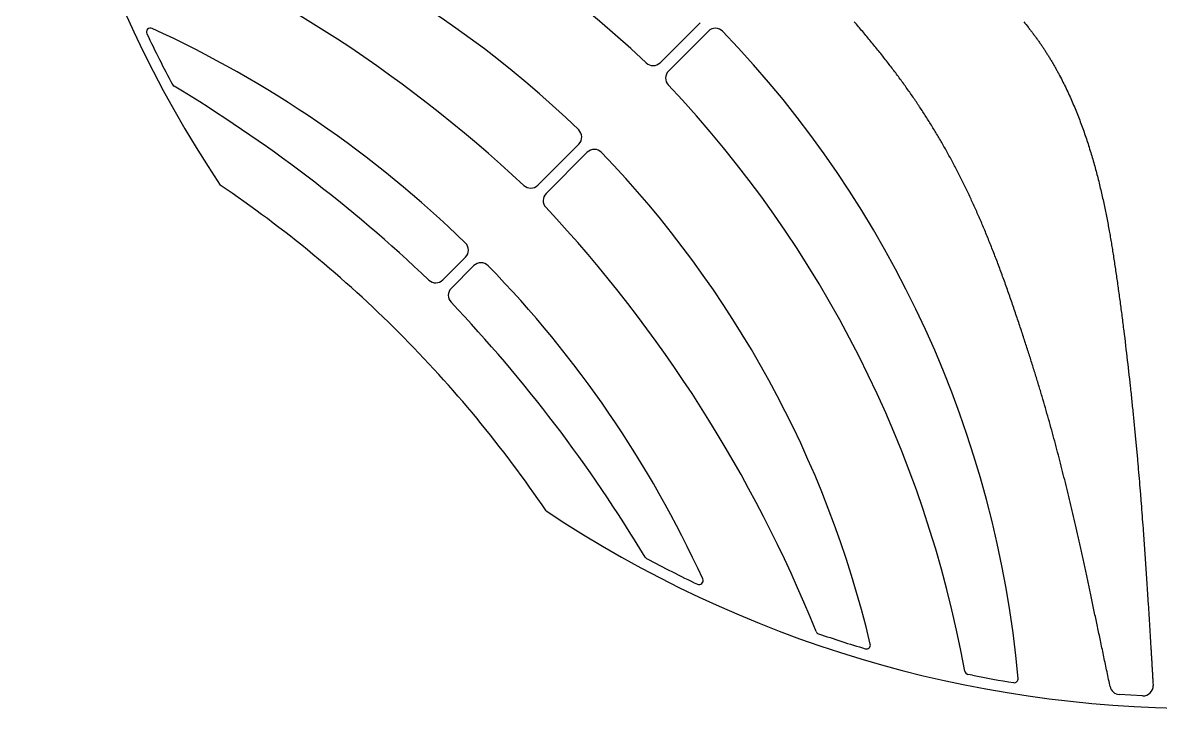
# Model space of a CAD drawing. Header units: millimetres. Extents: x 4391 to 4509, y -27 to 92.
# Drawn here: x 4390.6 to 4447.9, y -26.8 to 7.8 of the extents above; entities that cross this region are included whole.
import ezdxf

# ---------------------------------------------------------------- set-up
doc = ezdxf.new("R2010")
doc.units = ezdxf.units.MM

msp = doc.modelspace()

# ---------------------------------------------------------------- linework, layer by layer
at = {"color": 52, "linetype": 'Continuous', "lineweight": 25}
for p, q in [((4424.671, 7.783), (4422.659, 5.77)), ((4432.49, 7.77), (4432.436, 7.832)), ((4432.544, 7.707), (4432.49, 7.77)), ((4432.598, 7.645), (4432.544, 7.707)), ((4432.652, 7.582), (4432.598, 7.645)), ((4432.705, 7.52), (4432.652, 7.582)), ((4432.758, 7.458), (4432.705, 7.52)), ((4432.811, 7.395), (4432.758, 7.458)), ((4440.981, 7.831), (4441.036, 7.762)), ((4441.036, 7.762), (4441.091, 7.694)), ((4441.091, 7.694), (4441.145, 7.624)), ((4441.145, 7.624), (4441.2, 7.554)), ((4441.2, 7.554), (4441.227, 7.519)), ((4441.227, 7.519), (4441.254, 7.484)), ((4441.254, 7.484), (4441.282, 7.449)), ((4441.282, 7.449), (4441.309, 7.413)), ((4423.083, 5.346), (4425.095, 7.358)), ((4432.863, 7.333), (4432.811, 7.395)), ((4432.916, 7.271), (4432.863, 7.333)), ((4432.968, 7.209), (4432.916, 7.271)), ((4433.02, 7.147), (4432.968, 7.209)), ((4433.072, 7.085), (4433.02, 7.147)), ((4433.123, 7.024), (4433.072, 7.085)), ((4433.174, 6.962), (4433.123, 7.024)), ((4433.225, 6.9), (4433.174, 6.962)), ((4433.276, 6.839), (4433.225, 6.9)), ((4441.309, 7.413), (4441.336, 7.378)), ((4441.336, 7.378), (4441.363, 7.342)), ((4441.363, 7.342), (4441.391, 7.306)), ((4441.391, 7.306), (4441.418, 7.27)), ((4441.418, 7.27), (4441.445, 7.234)), ((4441.445, 7.234), (4441.472, 7.198)), ((4441.472, 7.198), (4441.499, 7.162)), ((4441.499, 7.162), (4441.526, 7.125)), ((4441.526, 7.125), (4441.554, 7.089)), ((4441.554, 7.089), (4441.581, 7.052)), ((4441.581, 7.052), (4441.607, 7.015)), ((4441.607, 7.015), (4441.634, 6.979)), ((4441.634, 6.979), (4441.661, 6.942)), ((4441.661, 6.942), (4441.687, 6.905)), ((4441.687, 6.905), (4441.714, 6.867)), ((4433.327, 6.777), (4433.276, 6.839)), ((4433.377, 6.716), (4433.327, 6.777)), ((4433.428, 6.654), (4433.377, 6.716)), ((4433.478, 6.593), (4433.428, 6.654)), ((4433.527, 6.531), (4433.478, 6.593)), ((4433.577, 6.47), (4433.527, 6.531)), ((4433.626, 6.409), (4433.577, 6.47)), ((4433.675, 6.348), (4433.626, 6.409)), ((4433.724, 6.286), (4433.675, 6.348)), ((4441.714, 6.867), (4441.74, 6.83)), ((4441.74, 6.83), (4441.766, 6.793)), ((4441.766, 6.793), (4441.792, 6.756)), ((4441.792, 6.756), (4441.818, 6.718)), ((4441.818, 6.718), (4441.844, 6.681)), ((4441.844, 6.681), (4441.869, 6.643)), ((4441.869, 6.643), (4441.895, 6.605)), ((4441.895, 6.605), (4441.921, 6.568)), ((4441.921, 6.568), (4441.946, 6.53)), ((4441.946, 6.53), (4441.971, 6.492)), ((4441.971, 6.492), (4441.996, 6.454)), ((4441.996, 6.454), (4442.021, 6.416)), ((4442.021, 6.416), (4442.046, 6.378)), ((4442.046, 6.378), (4442.071, 6.339)), ((4442.071, 6.339), (4442.095, 6.301)), ((4433.773, 6.225), (4433.724, 6.286)), ((4433.822, 6.164), (4433.773, 6.225)), ((4433.87, 6.103), (4433.822, 6.164)), ((4433.918, 6.042), (4433.87, 6.103)), ((4433.966, 5.981), (4433.918, 6.042)), ((4434.014, 5.92), (4433.966, 5.981)), ((4434.061, 5.859), (4434.014, 5.92)), ((4434.109, 5.798), (4434.061, 5.859)), ((4434.156, 5.737), (4434.109, 5.798)), ((4434.203, 5.676), (4434.156, 5.737)), ((4442.095, 6.301), (4442.12, 6.263)), ((4442.12, 6.263), (4442.144, 6.224)), ((4442.144, 6.224), (4442.169, 6.186)), ((4442.169, 6.186), (4442.193, 6.147)), ((4442.193, 6.147), (4442.217, 6.108)), ((4442.217, 6.108), (4442.241, 6.07)), ((4442.241, 6.07), (4442.265, 6.031)), ((4442.265, 6.031), (4442.289, 5.992)), ((4442.289, 5.992), (4442.312, 5.953)), ((4442.312, 5.953), (4442.336, 5.914)), ((4442.336, 5.914), (4442.359, 5.875)), ((4442.359, 5.875), (4442.383, 5.836)), ((4442.383, 5.836), (4442.406, 5.796)), ((4442.406, 5.796), (4442.429, 5.757)), ((4442.429, 5.757), (4442.452, 5.718)), ((4434.249, 5.616), (4434.203, 5.676)), ((4434.296, 5.555), (4434.249, 5.616)), ((4434.342, 5.494), (4434.296, 5.555)), ((4434.388, 5.433), (4434.342, 5.494)), ((4434.434, 5.372), (4434.388, 5.433)), ((4434.48, 5.312), (4434.434, 5.372)), ((4434.526, 5.251), (4434.48, 5.312)), ((4434.571, 5.19), (4434.526, 5.251)), ((4434.616, 5.129), (4434.571, 5.19)), ((4442.452, 5.718), (4442.475, 5.678)), ((4442.475, 5.678), (4442.498, 5.639)), ((4442.498, 5.639), (4442.52, 5.599)), ((4442.52, 5.599), (4442.543, 5.56)), ((4442.543, 5.56), (4442.565, 5.52)), ((4442.565, 5.52), (4442.588, 5.48)), ((4442.588, 5.48), (4442.61, 5.44)), ((4442.61, 5.44), (4442.632, 5.4)), ((4442.632, 5.4), (4442.654, 5.36)), ((4442.654, 5.36), (4442.676, 5.32)), ((4442.676, 5.32), (4442.698, 5.28)), ((4442.698, 5.28), (4442.719, 5.24)), ((4442.719, 5.24), (4442.741, 5.2)), ((4442.741, 5.2), (4442.784, 5.119)), ((4434.661, 5.068), (4434.616, 5.129)), ((4434.706, 5.008), (4434.661, 5.068)), ((4434.751, 4.947), (4434.706, 5.008)), ((4434.795, 4.886), (4434.751, 4.947)), ((4434.84, 4.825), (4434.795, 4.886)), ((4434.884, 4.765), (4434.84, 4.825)), ((4434.928, 4.704), (4434.884, 4.765)), ((4434.971, 4.643), (4434.928, 4.704)), ((4435.015, 4.582), (4434.971, 4.643)), ((4442.784, 5.119), (4442.826, 5.039)), ((4442.826, 5.039), (4442.869, 4.958)), ((4442.869, 4.958), (4442.91, 4.876)), ((4442.91, 4.876), (4442.951, 4.795)), ((4442.951, 4.795), (4442.992, 4.713)), ((4442.992, 4.713), (4443.033, 4.631)), ((4443.033, 4.631), (4443.073, 4.549)), ((4435.058, 4.522), (4435.015, 4.582)), ((4435.102, 4.461), (4435.058, 4.522)), ((4435.145, 4.4), (4435.102, 4.461)), ((4435.188, 4.339), (4435.145, 4.4)), ((4435.23, 4.278), (4435.188, 4.339)), ((4435.273, 4.217), (4435.23, 4.278)), ((4435.315, 4.156), (4435.273, 4.217)), ((4435.357, 4.095), (4435.315, 4.156)), ((4435.4, 4.034), (4435.357, 4.095)), ((4435.441, 3.973), (4435.4, 4.034)), ((4443.073, 4.549), (4443.112, 4.467)), ((4443.112, 4.467), (4443.152, 4.385)), ((4443.152, 4.385), (4443.191, 4.302)), ((4443.191, 4.302), (4443.229, 4.219)), ((4443.229, 4.219), (4443.267, 4.136)), ((4443.267, 4.136), (4443.305, 4.053)), ((4443.305, 4.053), (4443.342, 3.97)), ((4435.483, 3.912), (4435.441, 3.973)), ((4435.525, 3.851), (4435.483, 3.912)), ((4435.566, 3.79), (4435.525, 3.851)), ((4435.607, 3.729), (4435.566, 3.79)), ((4435.648, 3.668), (4435.607, 3.729)), ((4435.689, 3.607), (4435.648, 3.668)), ((4435.73, 3.545), (4435.689, 3.607)), ((4435.771, 3.484), (4435.73, 3.545)), ((4435.811, 3.423), (4435.771, 3.484)), ((4443.342, 3.97), (4443.379, 3.886)), ((4443.379, 3.886), (4443.416, 3.803)), ((4443.416, 3.803), (4443.452, 3.719)), ((4443.452, 3.719), (4443.488, 3.635)), ((4443.488, 3.635), (4443.523, 3.551)), ((4443.523, 3.551), (4443.558, 3.467)), ((4443.558, 3.467), (4443.593, 3.382)), ((4435.851, 3.361), (4435.811, 3.423)), ((4435.891, 3.3), (4435.851, 3.361)), ((4435.931, 3.238), (4435.891, 3.3)), ((4435.971, 3.177), (4435.931, 3.238)), ((4436.011, 3.115), (4435.971, 3.177)), ((4436.05, 3.053), (4436.011, 3.115)), ((4436.09, 2.992), (4436.05, 3.053)), ((4436.129, 2.93), (4436.09, 2.992)), ((4436.168, 2.868), (4436.129, 2.93)), ((4436.207, 2.806), (4436.168, 2.868)), ((4443.593, 3.382), (4443.627, 3.298)), ((4443.627, 3.298), (4443.661, 3.214)), ((4443.661, 3.214), (4443.695, 3.129)), ((4443.695, 3.129), (4443.728, 3.044)), ((4443.728, 3.044), (4443.761, 2.959)), ((4443.761, 2.959), (4443.793, 2.874)), ((4443.793, 2.874), (4443.825, 2.789)), ((4436.246, 2.744), (4436.207, 2.806)), ((4436.284, 2.682), (4436.246, 2.744)), ((4436.323, 2.62), (4436.284, 2.682)), ((4436.361, 2.557), (4436.323, 2.62)), ((4436.4, 2.495), (4436.361, 2.557)), ((4436.438, 2.433), (4436.4, 2.495)), ((4436.476, 2.37), (4436.438, 2.433)), ((4436.513, 2.308), (4436.476, 2.37)), ((4436.551, 2.245), (4436.513, 2.308)), ((4443.825, 2.789), (4443.857, 2.704)), ((4443.857, 2.704), (4443.889, 2.619)), ((4443.889, 2.619), (4443.92, 2.534)), ((4443.92, 2.534), (4443.951, 2.448)), ((4443.951, 2.448), (4443.981, 2.363)), ((4443.981, 2.363), (4444.011, 2.277)), ((4436.589, 2.182), (4436.551, 2.245)), ((4436.626, 2.12), (4436.589, 2.182)), ((4436.663, 2.057), (4436.626, 2.12)), ((4436.7, 1.994), (4436.663, 2.057)), ((4436.738, 1.931), (4436.7, 1.994)), ((4436.774, 1.868), (4436.738, 1.931)), ((4436.811, 1.804), (4436.774, 1.868)), ((4436.848, 1.741), (4436.811, 1.804)), ((4436.884, 1.678), (4436.848, 1.741)), ((4444.011, 2.277), (4444.041, 2.192)), ((4444.041, 2.192), (4444.07, 2.106)), ((4444.07, 2.106), (4444.1, 2.02)), ((4444.1, 2.02), (4444.128, 1.935)), ((4444.128, 1.935), (4444.157, 1.849)), ((4444.157, 1.849), (4444.185, 1.763)), ((4444.185, 1.763), (4444.213, 1.677)), ((4418.567, 1.672), (4416.494, -0.401)), ((4416.918, -0.819), (4418.991, 1.254)), ((4436.921, 1.614), (4436.884, 1.678)), ((4436.957, 1.55), (4436.921, 1.614)), ((4436.993, 1.487), (4436.957, 1.55)), ((4437.029, 1.423), (4436.993, 1.487)), ((4437.065, 1.359), (4437.029, 1.423)), ((4437.101, 1.295), (4437.065, 1.359)), ((4437.137, 1.231), (4437.101, 1.295)), ((4437.172, 1.166), (4437.137, 1.231)), ((4437.207, 1.102), (4437.172, 1.166)), ((4444.213, 1.677), (4444.24, 1.592)), ((4444.24, 1.592), (4444.268, 1.506)), ((4444.268, 1.506), (4444.294, 1.42)), ((4444.294, 1.42), (4444.321, 1.334)), ((4444.321, 1.334), (4444.347, 1.248)), ((4444.347, 1.248), (4444.373, 1.162)), ((4444.373, 1.162), (4444.399, 1.077)), ((4437.243, 1.037), (4437.207, 1.102)), ((4437.278, 0.973), (4437.243, 1.037)), ((4437.313, 0.908), (4437.278, 0.973)), ((4437.348, 0.843), (4437.313, 0.908)), ((4437.383, 0.778), (4437.348, 0.843)), ((4437.418, 0.713), (4437.383, 0.778)), ((4437.452, 0.648), (4437.418, 0.713)), ((4437.487, 0.582), (4437.452, 0.648)), ((4437.521, 0.517), (4437.487, 0.582)), ((4444.399, 1.077), (4444.424, 0.991)), ((4444.424, 0.991), (4444.449, 0.905)), ((4444.449, 0.905), (4444.474, 0.819)), ((4444.474, 0.819), (4444.499, 0.733)), ((4444.499, 0.733), (4444.523, 0.648)), ((4444.523, 0.648), (4444.547, 0.562)), ((4437.556, 0.451), (4437.521, 0.517)), ((4437.59, 0.385), (4437.556, 0.451)), ((4437.624, 0.319), (4437.59, 0.385)), ((4437.658, 0.253), (4437.624, 0.319)), ((4437.692, 0.187), (4437.658, 0.253)), ((4437.726, 0.12), (4437.692, 0.187)), ((4437.76, 0.054), (4437.726, 0.12)), ((4437.793, -0.013), (4437.76, 0.054)), ((4444.547, 0.562), (4444.57, 0.476)), ((4444.57, 0.476), (4444.593, 0.391)), ((4444.593, 0.391), (4444.617, 0.305)), ((4444.617, 0.305), (4444.639, 0.22)), ((4444.639, 0.22), (4444.662, 0.134)), ((4444.662, 0.134), (4444.684, 0.049)), ((4444.684, 0.049), (4444.706, -0.036)), ((4437.827, -0.08), (4437.793, -0.013)), ((4437.86, -0.147), (4437.827, -0.08)), ((4437.894, -0.214), (4437.86, -0.147)), ((4437.927, -0.281), (4437.894, -0.214)), ((4437.96, -0.348), (4437.927, -0.281)), ((4437.993, -0.416), (4437.96, -0.348)), ((4438.026, -0.484), (4437.993, -0.416)), ((4438.059, -0.552), (4438.026, -0.484)), ((4438.092, -0.62), (4438.059, -0.552)), ((4444.706, -0.036), (4444.728, -0.122)), ((4444.728, -0.122), (4444.749, -0.207)), ((4444.749, -0.207), (4444.77, -0.292)), ((4444.77, -0.292), (4444.791, -0.377)), ((4444.791, -0.377), (4444.812, -0.462)), ((4444.812, -0.462), (4444.832, -0.546)), ((4444.832, -0.546), (4444.852, -0.631)), ((4438.125, -0.688), (4438.092, -0.62)), ((4438.157, -0.757), (4438.125, -0.688)), ((4438.19, -0.825), (4438.157, -0.757)), ((4438.222, -0.894), (4438.19, -0.825)), ((4438.255, -0.963), (4438.222, -0.894)), ((4438.287, -1.032), (4438.255, -0.963)), ((4438.319, -1.101), (4438.287, -1.032)), ((4438.351, -1.171), (4438.319, -1.101)), ((4444.852, -0.631), (4444.872, -0.715)), ((4444.872, -0.715), (4444.891, -0.8)), ((4444.891, -0.8), (4444.911, -0.884)), ((4444.911, -0.884), (4444.93, -0.968)), ((4444.93, -0.968), (4444.949, -1.052)), ((4444.949, -1.052), (4444.967, -1.136)), ((4444.967, -1.136), (4444.986, -1.22)), ((4438.383, -1.24), (4438.351, -1.171)), ((4438.415, -1.31), (4438.383, -1.24)), ((4438.447, -1.38), (4438.415, -1.31)), ((4438.479, -1.45), (4438.447, -1.38)), ((4438.511, -1.521), (4438.479, -1.45)), ((4438.543, -1.591), (4438.511, -1.521)), ((4438.574, -1.662), (4438.543, -1.591)), ((4438.606, -1.733), (4438.574, -1.662)), ((4444.986, -1.22), (4445.004, -1.303)), ((4445.004, -1.303), (4445.022, -1.387)), ((4445.022, -1.387), (4445.039, -1.47)), ((4445.039, -1.47), (4445.057, -1.553)), ((4445.057, -1.553), (4445.074, -1.636)), ((4445.074, -1.636), (4445.091, -1.719)), ((4438.637, -1.804), (4438.606, -1.733)), ((4438.669, -1.876), (4438.637, -1.804)), ((4438.7, -1.947), (4438.669, -1.876)), ((4438.732, -2.019), (4438.7, -1.947)), ((4438.763, -2.091), (4438.732, -2.019)), ((4438.794, -2.163), (4438.763, -2.091)), ((4438.825, -2.236), (4438.794, -2.163)), ((4438.856, -2.308), (4438.825, -2.236)), ((4445.091, -1.719), (4445.108, -1.801)), ((4445.108, -1.801), (4445.124, -1.884)), ((4445.124, -1.884), (4445.141, -1.966)), ((4445.141, -1.966), (4445.157, -2.048)), ((4445.157, -2.048), (4445.173, -2.13)), ((4445.173, -2.13), (4445.188, -2.211)), ((4445.188, -2.211), (4445.204, -2.293)), ((4438.887, -2.381), (4438.856, -2.308)), ((4438.918, -2.454), (4438.887, -2.381)), ((4438.949, -2.527), (4438.918, -2.454)), ((4438.98, -2.601), (4438.949, -2.527)), ((4439.01, -2.675), (4438.98, -2.601)), ((4439.041, -2.748), (4439.01, -2.675)), ((4439.072, -2.823), (4439.041, -2.748)), ((4439.102, -2.897), (4439.072, -2.823)), ((4445.204, -2.293), (4445.219, -2.374)), ((4445.219, -2.374), (4445.234, -2.455)), ((4445.234, -2.455), (4445.249, -2.536)), ((4445.249, -2.536), (4445.264, -2.616)), ((4445.264, -2.616), (4445.278, -2.697)), ((4445.278, -2.697), (4445.293, -2.777)), ((4445.293, -2.777), (4445.307, -2.856)), ((4445.307, -2.856), (4445.321, -2.936)), ((4439.133, -2.972), (4439.102, -2.897)), ((4439.163, -3.046), (4439.133, -2.972)), ((4439.194, -3.121), (4439.163, -3.046)), ((4439.224, -3.197), (4439.194, -3.121)), ((4439.255, -3.272), (4439.224, -3.197)), ((4439.285, -3.348), (4439.255, -3.272)), ((4439.315, -3.424), (4439.285, -3.348)), ((4439.345, -3.5), (4439.315, -3.424)), ((4445.321, -2.936), (4445.334, -3.015)), ((4445.334, -3.015), (4445.348, -3.094)), ((4445.348, -3.094), (4445.361, -3.173)), ((4445.361, -3.173), (4445.374, -3.251)), ((4445.374, -3.251), (4445.387, -3.33)), ((4445.387, -3.33), (4445.4, -3.408)), ((4445.4, -3.408), (4445.413, -3.486)), ((4439.376, -3.576), (4439.345, -3.5)), ((4439.406, -3.653), (4439.376, -3.576)), ((4439.436, -3.73), (4439.406, -3.653)), ((4439.466, -3.807), (4439.436, -3.73)), ((4439.496, -3.885), (4439.466, -3.807)), ((4439.526, -3.962), (4439.496, -3.885)), ((4439.556, -4.04), (4439.526, -3.962)), ((4445.413, -3.486), (4445.426, -3.564)), ((4445.426, -3.564), (4445.438, -3.643)), ((4445.438, -3.643), (4445.451, -3.723)), ((4445.451, -3.723), (4445.464, -3.802)), ((4445.464, -3.802), (4445.476, -3.883)), ((4445.476, -3.883), (4445.489, -3.964)), ((4445.489, -3.964), (4445.502, -4.045)), ((4411.714, -5.175), (4412.861, -4.028)), ((4413.285, -4.452), (4412.138, -5.599)), ((4439.586, -4.119), (4439.556, -4.04)), ((4439.616, -4.197), (4439.586, -4.119)), ((4439.646, -4.276), (4439.616, -4.197)), ((4439.675, -4.355), (4439.646, -4.276)), ((4439.705, -4.434), (4439.675, -4.355)), ((4439.735, -4.513), (4439.705, -4.434)), ((4439.765, -4.593), (4439.735, -4.513)), ((4445.502, -4.045), (4445.514, -4.126)), ((4445.514, -4.126), (4445.527, -4.208)), ((4445.527, -4.208), (4445.54, -4.291)), ((4445.54, -4.291), (4445.552, -4.373)), ((4445.552, -4.373), (4445.565, -4.457)), ((4445.565, -4.457), (4445.577, -4.54)), ((4445.577, -4.54), (4445.59, -4.624)), ((4439.794, -4.673), (4439.765, -4.593)), ((4439.824, -4.754), (4439.794, -4.673)), ((4439.854, -4.834), (4439.824, -4.754)), ((4439.883, -4.915), (4439.854, -4.834)), ((4439.913, -4.996), (4439.883, -4.915)), ((4439.943, -5.077), (4439.913, -4.996)), ((4439.972, -5.159), (4439.943, -5.077)), ((4445.59, -4.624), (4445.602, -4.709)), ((4445.602, -4.709), (4445.615, -4.793)), ((4445.615, -4.793), (4445.627, -4.878)), ((4445.627, -4.878), (4445.64, -4.964)), ((4445.64, -4.964), (4445.652, -5.049)), ((4445.652, -5.049), (4445.664, -5.135)), ((4445.664, -5.135), (4445.677, -5.222)), ((4440.002, -5.241), (4439.972, -5.159)), ((4440.031, -5.323), (4440.002, -5.241)), ((4440.061, -5.406), (4440.031, -5.323)), ((4440.09, -5.489), (4440.061, -5.406)), ((4440.12, -5.572), (4440.09, -5.489)), ((4440.149, -5.655), (4440.12, -5.572)), ((4440.179, -5.739), (4440.149, -5.655)), ((4445.677, -5.222), (4445.689, -5.308)), ((4445.689, -5.308), (4445.702, -5.395)), ((4445.702, -5.395), (4445.714, -5.483)), ((4445.714, -5.483), (4445.726, -5.57)), ((4445.726, -5.57), (4445.738, -5.658)), ((4445.738, -5.658), (4445.751, -5.746)), ((4440.208, -5.823), (4440.179, -5.739)), ((4440.237, -5.907), (4440.208, -5.823)), ((4440.267, -5.992), (4440.237, -5.907)), ((4440.296, -6.076), (4440.267, -5.992)), ((4440.326, -6.161), (4440.296, -6.076)), ((4440.355, -6.246), (4440.326, -6.161)), ((4440.384, -6.33), (4440.355, -6.246)), ((4445.751, -5.746), (4445.763, -5.835)), ((4445.763, -5.835), (4445.775, -5.924)), ((4445.775, -5.924), (4445.787, -6.012)), ((4445.787, -6.012), (4445.799, -6.102)), ((4445.799, -6.102), (4445.811, -6.191)), ((4445.811, -6.191), (4445.823, -6.281)), ((4445.823, -6.281), (4445.835, -6.371)), ((4440.413, -6.414), (4440.384, -6.33)), ((4440.441, -6.498), (4440.413, -6.414)), ((4440.47, -6.581), (4440.441, -6.498)), ((4440.498, -6.665), (4440.47, -6.581)), ((4440.527, -6.747), (4440.498, -6.665)), ((4440.555, -6.83), (4440.527, -6.747)), ((4440.583, -6.912), (4440.555, -6.83)), ((4445.835, -6.371), (4445.847, -6.461)), ((4445.847, -6.461), (4445.859, -6.551)), ((4445.859, -6.551), (4445.871, -6.642)), ((4445.871, -6.642), (4445.883, -6.732)), ((4445.883, -6.732), (4445.895, -6.823)), ((4445.895, -6.823), (4445.907, -6.915)), ((4440.61, -6.995), (4440.583, -6.912)), ((4440.638, -7.076), (4440.61, -6.995)), ((4440.665, -7.158), (4440.638, -7.076)), ((4440.693, -7.239), (4440.665, -7.158)), ((4440.72, -7.32), (4440.693, -7.239)), ((4440.747, -7.401), (4440.72, -7.32)), ((4440.774, -7.482), (4440.747, -7.401)), ((4445.907, -6.915), (4445.919, -7.006)), ((4445.919, -7.006), (4445.931, -7.097)), ((4445.931, -7.097), (4445.942, -7.189)), ((4445.942, -7.189), (4445.954, -7.281)), ((4445.954, -7.281), (4445.966, -7.373)), ((4445.966, -7.373), (4445.977, -7.465)), ((4440.801, -7.562), (4440.774, -7.482)), ((4440.827, -7.642), (4440.801, -7.562)), ((4440.854, -7.722), (4440.827, -7.642)), ((4440.88, -7.802), (4440.854, -7.722)), ((4440.907, -7.881), (4440.88, -7.802)), ((4440.933, -7.96), (4440.907, -7.881)), ((4440.959, -8.039), (4440.933, -7.96)), ((4445.977, -7.465), (4445.989, -7.557)), ((4445.989, -7.557), (4446, -7.649)), ((4446, -7.649), (4446.012, -7.742)), ((4446.012, -7.742), (4446.035, -7.927)), ((4446.035, -7.927), (4446.058, -8.113)), ((4440.984, -8.118), (4440.959, -8.039)), ((4441.01, -8.197), (4440.984, -8.118)), ((4441.036, -8.275), (4441.01, -8.197)), ((4441.061, -8.353), (4441.036, -8.275)), ((4441.086, -8.431), (4441.061, -8.353)), ((4441.112, -8.508), (4441.086, -8.431)), ((4441.137, -8.586), (4441.112, -8.508)), ((4441.162, -8.663), (4441.137, -8.586)), ((4446.058, -8.113), (4446.08, -8.298)), ((4446.08, -8.298), (4446.103, -8.485)), ((4446.103, -8.485), (4446.125, -8.671)), ((4441.186, -8.74), (4441.162, -8.663)), ((4441.211, -8.817), (4441.186, -8.74)), ((4441.236, -8.894), (4441.211, -8.817)), ((4441.26, -8.97), (4441.236, -8.894)), ((4441.284, -9.046), (4441.26, -8.97)), ((4441.308, -9.122), (4441.284, -9.046)), ((4441.332, -9.198), (4441.308, -9.122)), ((4446.125, -8.671), (4446.147, -8.858)), ((4446.147, -8.858), (4446.169, -9.044)), ((4446.169, -9.044), (4446.191, -9.231)), ((4441.356, -9.274), (4441.332, -9.198)), ((4441.38, -9.349), (4441.356, -9.274)), ((4441.404, -9.425), (4441.38, -9.349)), ((4441.427, -9.5), (4441.404, -9.425)), ((4441.451, -9.575), (4441.427, -9.5)), ((4441.474, -9.649), (4441.451, -9.575)), ((4441.497, -9.724), (4441.474, -9.649)), ((4441.52, -9.799), (4441.497, -9.724)), ((4446.191, -9.231), (4446.212, -9.418)), ((4446.212, -9.418), (4446.233, -9.604)), ((4446.233, -9.604), (4446.254, -9.791)), ((4441.543, -9.873), (4441.52, -9.799)), ((4441.566, -9.947), (4441.543, -9.873)), ((4441.589, -10.021), (4441.566, -9.947)), ((4441.612, -10.095), (4441.589, -10.021)), ((4441.634, -10.168), (4441.612, -10.095)), ((4441.657, -10.242), (4441.634, -10.168)), ((4441.679, -10.315), (4441.657, -10.242)), ((4446.254, -9.791), (4446.275, -9.977)), ((4446.275, -9.977), (4446.296, -10.163)), ((4446.296, -10.163), (4446.316, -10.348)), ((4441.701, -10.389), (4441.679, -10.315)), ((4441.723, -10.462), (4441.701, -10.389)), ((4441.746, -10.535), (4441.723, -10.462)), ((4441.767, -10.607), (4441.746, -10.535)), ((4441.789, -10.68), (4441.767, -10.607)), ((4441.811, -10.753), (4441.789, -10.68)), ((4441.833, -10.825), (4441.811, -10.753)), ((4441.854, -10.897), (4441.833, -10.825)), ((4446.316, -10.348), (4446.337, -10.534)), ((4446.337, -10.534), (4446.347, -10.626)), ((4446.347, -10.626), (4446.357, -10.719)), ((4446.357, -10.719), (4446.367, -10.811)), ((4446.367, -10.811), (4446.377, -10.903)), ((4441.876, -10.969), (4441.854, -10.897)), ((4441.897, -11.042), (4441.876, -10.969)), ((4441.939, -11.185), (4441.897, -11.042)), ((4441.981, -11.329), (4441.939, -11.185)), ((4442.023, -11.471), (4441.981, -11.329)), ((4446.377, -10.903), (4446.386, -10.995)), ((4446.386, -10.995), (4446.396, -11.087)), ((4446.396, -11.087), (4446.406, -11.178)), ((4446.406, -11.178), (4446.416, -11.27)), ((4446.416, -11.27), (4446.425, -11.361)), ((4446.425, -11.361), (4446.435, -11.452)), ((4446.435, -11.452), (4446.444, -11.543)), ((4442.064, -11.614), (4442.023, -11.471)), ((4442.105, -11.756), (4442.064, -11.614)), ((4442.146, -11.898), (4442.105, -11.756)), ((4442.186, -12.039), (4442.146, -11.898)), ((4446.444, -11.543), (4446.453, -11.634)), ((4446.453, -11.634), (4446.463, -11.725)), ((4446.463, -11.725), (4446.472, -11.815)), ((4446.472, -11.815), (4446.481, -11.905)), ((4446.481, -11.905), (4446.49, -11.995)), ((4446.49, -11.995), (4446.499, -12.085)), ((4442.226, -12.18), (4442.186, -12.039)), ((4442.265, -12.321), (4442.226, -12.18)), ((4442.305, -12.462), (4442.265, -12.321)), ((4442.344, -12.602), (4442.305, -12.462)), ((4442.382, -12.742), (4442.344, -12.602)), ((4446.499, -12.085), (4446.508, -12.174)), ((4446.508, -12.174), (4446.517, -12.264)), ((4446.517, -12.264), (4446.526, -12.353)), ((4446.526, -12.353), (4446.535, -12.441)), ((4446.535, -12.441), (4446.544, -12.53)), ((4446.544, -12.53), (4446.553, -12.618)), ((4442.421, -12.882), (4442.382, -12.742)), ((4442.459, -13.021), (4442.421, -12.882)), ((4442.497, -13.161), (4442.459, -13.021)), ((4442.534, -13.3), (4442.497, -13.161)), ((4446.553, -12.618), (4446.561, -12.706)), ((4446.561, -12.706), (4446.57, -12.794)), ((4446.57, -12.794), (4446.578, -12.881)), ((4446.578, -12.881), (4446.587, -12.968)), ((4446.587, -12.968), (4446.595, -13.055)), ((4446.595, -13.055), (4446.603, -13.141)), ((4446.603, -13.141), (4446.611, -13.227)), ((4442.572, -13.439), (4442.534, -13.3)), ((4442.609, -13.578), (4442.572, -13.439)), ((4442.645, -13.717), (4442.609, -13.578)), ((4442.682, -13.856), (4442.645, -13.717)), ((4446.611, -13.227), (4446.619, -13.313)), ((4446.619, -13.313), (4446.627, -13.398)), ((4446.627, -13.398), (4446.635, -13.484)), ((4446.635, -13.484), (4446.643, -13.568)), ((4446.643, -13.568), (4446.651, -13.653)), ((4446.651, -13.653), (4446.659, -13.737)), ((4446.659, -13.737), (4446.667, -13.82)), ((4442.718, -13.995), (4442.682, -13.856)), ((4442.755, -14.134), (4442.718, -13.995)), ((4442.791, -14.273), (4442.755, -14.134)), ((4442.826, -14.412), (4442.791, -14.273)), ((4446.667, -13.82), (4446.674, -13.904)), ((4446.674, -13.904), (4446.682, -13.986)), ((4446.682, -13.986), (4446.689, -14.069)), ((4446.689, -14.069), (4446.696, -14.151)), ((4446.696, -14.151), (4446.704, -14.233)), ((4446.704, -14.233), (4446.711, -14.314)), ((4446.711, -14.314), (4446.718, -14.395)), ((4442.862, -14.551), (4442.826, -14.412)), ((4442.897, -14.69), (4442.862, -14.551)), ((4442.932, -14.829), (4442.897, -14.69)), ((4442.967, -14.969), (4442.932, -14.829)), ((4446.718, -14.395), (4446.725, -14.475)), ((4446.725, -14.475), (4446.732, -14.555)), ((4446.732, -14.555), (4446.739, -14.635)), ((4446.739, -14.635), (4446.746, -14.714)), ((4446.746, -14.714), (4446.759, -14.871)), ((4446.759, -14.871), (4446.772, -15.028)), ((4443.002, -15.108), (4442.967, -14.969)), ((4443.037, -15.248), (4443.002, -15.108)), ((4443.071, -15.387), (4443.037, -15.248)), ((4443.106, -15.527), (4443.071, -15.387)), ((4446.772, -15.028), (4446.785, -15.185)), ((4446.785, -15.185), (4446.799, -15.342)), ((4446.799, -15.342), (4446.811, -15.498)), ((4443.14, -15.667), (4443.106, -15.527)), ((4443.174, -15.808), (4443.14, -15.667)), ((4443.208, -15.949), (4443.174, -15.808)), ((4443.242, -16.09), (4443.208, -15.949)), ((4446.811, -15.498), (4446.824, -15.655)), ((4446.824, -15.655), (4446.85, -15.967)), ((4446.85, -15.967), (4446.875, -16.279)), ((4443.276, -16.231), (4443.242, -16.09)), ((4443.31, -16.372), (4443.276, -16.231)), ((4443.343, -16.514), (4443.31, -16.372)), ((4443.377, -16.657), (4443.343, -16.514)), ((4446.875, -16.279), (4446.887, -16.436)), ((4446.887, -16.436), (4446.899, -16.592)), ((4446.899, -16.592), (4446.911, -16.748)), ((4443.41, -16.799), (4443.377, -16.657)), ((4443.444, -16.943), (4443.41, -16.799)), ((4443.477, -17.086), (4443.444, -16.943)), ((4443.51, -17.23), (4443.477, -17.086)), ((4446.911, -16.748), (4446.923, -16.905)), ((4446.923, -16.905), (4446.935, -17.062)), ((4446.935, -17.062), (4446.947, -17.219)), ((4443.544, -17.375), (4443.51, -17.23)), ((4443.577, -17.52), (4443.544, -17.375)), ((4443.61, -17.665), (4443.577, -17.52)), ((4443.643, -17.811), (4443.61, -17.665)), ((4446.947, -17.219), (4446.959, -17.377)), ((4446.959, -17.377), (4446.971, -17.535)), ((4446.971, -17.535), (4446.983, -17.693)), ((4446.983, -17.693), (4446.994, -17.852)), ((4443.677, -17.958), (4443.643, -17.811)), ((4443.71, -18.105), (4443.677, -17.958)), ((4443.727, -18.179), (4443.71, -18.105)), ((4443.743, -18.253), (4443.727, -18.179)), ((4443.76, -18.327), (4443.743, -18.253)), ((4443.776, -18.402), (4443.76, -18.327)), ((4446.994, -17.852), (4447, -17.931)), ((4447, -17.931), (4447.006, -18.011)), ((4447.006, -18.011), (4447.012, -18.091)), ((4447.012, -18.091), (4447.018, -18.171)), ((4447.018, -18.171), (4447.023, -18.251)), ((4447.023, -18.251), (4447.029, -18.331)), ((4447.029, -18.331), (4447.035, -18.412)), ((4443.793, -18.476), (4443.776, -18.402)), ((4443.81, -18.551), (4443.793, -18.476)), ((4443.826, -18.626), (4443.81, -18.551)), ((4443.843, -18.701), (4443.826, -18.626)), ((4443.86, -18.776), (4443.843, -18.701)), ((4443.876, -18.851), (4443.86, -18.776)), ((4443.893, -18.927), (4443.876, -18.851)), ((4447.035, -18.412), (4447.041, -18.492)), ((4447.041, -18.492), (4447.046, -18.573)), ((4447.046, -18.573), (4447.052, -18.654)), ((4447.052, -18.654), (4447.058, -18.735)), ((4447.058, -18.735), (4447.063, -18.816)), ((4447.063, -18.816), (4447.069, -18.898)), ((4447.069, -18.898), (4447.075, -18.98)), ((4443.91, -19.003), (4443.893, -18.927)), ((4443.926, -19.078), (4443.91, -19.003)), ((4443.943, -19.154), (4443.926, -19.078)), ((4443.96, -19.231), (4443.943, -19.154)), ((4443.977, -19.307), (4443.96, -19.231)), ((4443.993, -19.384), (4443.977, -19.307)), ((4444.01, -19.461), (4443.993, -19.384)), ((4444.027, -19.538), (4444.01, -19.461)), ((4447.075, -18.98), (4447.08, -19.061)), ((4447.08, -19.061), (4447.086, -19.144)), ((4447.086, -19.144), (4447.092, -19.226)), ((4447.092, -19.226), (4447.097, -19.308)), ((4447.097, -19.308), (4447.103, -19.391)), ((4447.103, -19.391), (4447.109, -19.474)), ((4447.109, -19.474), (4447.114, -19.557)), ((4444.044, -19.615), (4444.027, -19.538)), ((4444.061, -19.693), (4444.044, -19.615)), ((4444.078, -19.77), (4444.061, -19.693)), ((4444.094, -19.848), (4444.078, -19.77)), ((4444.111, -19.926), (4444.094, -19.848)), ((4444.128, -20.005), (4444.111, -19.926)), ((4444.145, -20.083), (4444.128, -20.005)), ((4447.114, -19.557), (4447.12, -19.641)), ((4447.12, -19.641), (4447.126, -19.724)), ((4447.126, -19.724), (4447.131, -19.808)), ((4447.131, -19.808), (4447.137, -19.892)), ((4447.137, -19.892), (4447.143, -19.977)), ((4447.143, -19.977), (4447.148, -20.061)), ((4444.162, -20.162), (4444.145, -20.083)), ((4444.179, -20.241), (4444.162, -20.162)), ((4444.196, -20.32), (4444.179, -20.241)), ((4444.214, -20.4), (4444.196, -20.32)), ((4444.231, -20.479), (4444.214, -20.4)), ((4444.248, -20.559), (4444.231, -20.479)), ((4444.265, -20.639), (4444.248, -20.559)), ((4447.148, -20.061), (4447.154, -20.146)), ((4447.154, -20.146), (4447.16, -20.231)), ((4447.16, -20.231), (4447.165, -20.317)), ((4447.165, -20.317), (4447.171, -20.403)), ((4447.171, -20.403), (4447.176, -20.489)), ((4447.176, -20.489), (4447.182, -20.575)), ((4447.182, -20.575), (4447.188, -20.662)), ((4444.282, -20.72), (4444.265, -20.639)), ((4444.299, -20.8), (4444.282, -20.72)), ((4444.317, -20.881), (4444.299, -20.8)), ((4444.334, -20.963), (4444.317, -20.881)), ((4444.351, -21.044), (4444.334, -20.963)), ((4444.369, -21.126), (4444.351, -21.044)), ((4444.386, -21.208), (4444.369, -21.126)), ((4447.188, -20.662), (4447.193, -20.749)), ((4447.193, -20.749), (4447.199, -20.836)), ((4447.199, -20.836), (4447.205, -20.924)), ((4447.205, -20.924), (4447.21, -21.012)), ((4447.21, -21.012), (4447.216, -21.1)), ((4447.216, -21.1), (4447.222, -21.188)), ((4447.222, -21.188), (4447.227, -21.277)), ((4444.404, -21.29), (4444.386, -21.208)), ((4444.421, -21.372), (4444.404, -21.29)), ((4444.439, -21.455), (4444.421, -21.372)), ((4444.457, -21.538), (4444.439, -21.455)), ((4444.474, -21.621), (4444.457, -21.538)), ((4444.492, -21.705), (4444.474, -21.621)), ((4444.51, -21.788), (4444.492, -21.705)), ((4447.227, -21.277), (4447.233, -21.367)), ((4447.233, -21.367), (4447.239, -21.456)), ((4447.239, -21.456), (4447.244, -21.546)), ((4447.244, -21.546), (4447.25, -21.636)), ((4447.25, -21.636), (4447.256, -21.727)), ((4447.256, -21.727), (4447.262, -21.818)), ((4444.528, -21.872), (4444.51, -21.788)), ((4444.545, -21.957), (4444.528, -21.872)), ((4444.563, -22.041), (4444.545, -21.957)), ((4444.581, -22.126), (4444.563, -22.041)), ((4444.599, -22.212), (4444.581, -22.126)), ((4444.617, -22.297), (4444.599, -22.212)), ((4444.636, -22.383), (4444.617, -22.297)), ((4447.262, -21.818), (4447.267, -21.91)), ((4447.267, -21.91), (4447.273, -22.001)), ((4447.273, -22.001), (4447.279, -22.094)), ((4447.279, -22.094), (4447.284, -22.186)), ((4447.284, -22.186), (4447.29, -22.279)), ((4447.29, -22.279), (4447.296, -22.373)), ((4444.654, -22.469), (4444.636, -22.383)), ((4444.672, -22.555), (4444.654, -22.469)), ((4444.69, -22.642), (4444.672, -22.555)), ((4444.709, -22.729), (4444.69, -22.642)), ((4444.727, -22.817), (4444.709, -22.729)), ((4444.745, -22.904), (4444.727, -22.817)), ((4444.764, -22.992), (4444.745, -22.904)), ((4447.296, -22.373), (4447.302, -22.466)), ((4447.302, -22.466), (4447.308, -22.561)), ((4447.308, -22.561), (4447.313, -22.655)), ((4447.313, -22.655), (4447.319, -22.75)), ((4447.319, -22.75), (4447.325, -22.846)), ((4447.325, -22.846), (4447.331, -22.942)), ((4444.783, -23.08), (4444.764, -22.992)), ((4444.801, -23.169), (4444.783, -23.08)), ((4444.82, -23.258), (4444.801, -23.169)), ((4444.839, -23.347), (4444.82, -23.258)), ((4444.858, -23.437), (4444.839, -23.347)), ((4444.876, -23.527), (4444.858, -23.437)), ((4447.331, -22.942), (4447.337, -23.038)), ((4447.337, -23.038), (4447.343, -23.135)), ((4447.343, -23.135), (4447.349, -23.232)), ((4447.349, -23.232), (4447.355, -23.33)), ((4447.355, -23.33), (4447.361, -23.428)), ((4447.361, -23.428), (4447.367, -23.526)), ((4444.895, -23.617), (4444.876, -23.527)), ((4444.914, -23.707), (4444.895, -23.617)), ((4444.934, -23.798), (4444.914, -23.707)), ((4444.953, -23.89), (4444.934, -23.798)), ((4444.972, -23.981), (4444.953, -23.89)), ((4444.991, -24.073), (4444.972, -23.981)), ((4447.367, -23.526), (4447.372, -23.626)), ((4447.372, -23.626), (4447.375, -23.675)), ((4447.375, -23.675), (4447.378, -23.725)), ((4447.378, -23.725), (4447.381, -23.775)), ((4447.381, -23.775), (4447.385, -23.825)), ((4447.385, -23.825), (4447.388, -23.875)), ((4447.388, -23.875), (4447.391, -23.926)), ((4447.391, -23.926), (4447.394, -23.976)), ((4447.394, -23.976), (4447.397, -24.027)), ((4447.397, -24.027), (4447.4, -24.077)), ((4445.011, -24.165), (4444.991, -24.073)), ((4445.03, -24.258), (4445.011, -24.165)), ((4445.05, -24.351), (4445.03, -24.258)), ((4445.069, -24.444), (4445.05, -24.351)), ((4445.089, -24.538), (4445.069, -24.444)), ((4445.109, -24.632), (4445.089, -24.538)), ((4445.129, -24.727), (4445.109, -24.632)), ((4447.4, -24.077), (4447.403, -24.128)), ((4447.403, -24.128), (4447.406, -24.179)), ((4447.406, -24.179), (4447.409, -24.23)), ((4447.409, -24.23), (4447.412, -24.281)), ((4447.412, -24.281), (4447.415, -24.333)), ((4447.415, -24.333), (4447.418, -24.384)), ((4447.418, -24.384), (4447.421, -24.436)), ((4447.421, -24.436), (4447.424, -24.488)), ((4447.424, -24.488), (4447.427, -24.539)), ((4447.427, -24.539), (4447.43, -24.591)), ((4447.43, -24.591), (4447.433, -24.644)), ((4438.392, -25.091), (4438.16, -25.045)), ((4445.149, -24.822), (4445.129, -24.727)), ((4445.169, -24.917), (4445.149, -24.822)), ((4445.189, -25.012), (4445.169, -24.917)), ((4445.209, -25.108), (4445.189, -25.012)), ((4445.229, -25.205), (4445.209, -25.108)), ((4445.25, -25.301), (4445.229, -25.205)), ((4447.433, -24.644), (4447.436, -24.696)), ((4447.436, -24.696), (4447.44, -24.748)), ((4447.44, -24.748), (4447.443, -24.801)), ((4447.443, -24.801), (4447.446, -24.853)), ((4447.446, -24.853), (4447.449, -24.906)), ((4447.449, -24.906), (4447.452, -24.959)), ((4447.452, -24.959), (4447.455, -25.012)), ((4447.455, -25.012), (4447.458, -25.065)), ((4447.458, -25.065), (4447.461, -25.119)), ((4447.461, -25.119), (4447.465, -25.172)), ((4447.465, -25.172), (4447.468, -25.226)), ((4445.27, -25.398), (4445.25, -25.301)), ((4445.291, -25.496), (4445.27, -25.398)), ((4445.311, -25.594), (4445.291, -25.496)), ((4445.326, -25.662), (4445.311, -25.594)), ((4447.468, -25.226), (4447.471, -25.279)), ((4447.471, -25.279), (4447.474, -25.333)), ((4447.474, -25.333), (4447.477, -25.387)), ((4447.477, -25.387), (4447.48, -25.442)), ((4447.48, -25.442), (4447.484, -25.496)), ((4447.484, -25.496), (4447.487, -25.55)), ((4447.487, -25.55), (4447.49, -25.599)), ((4446.962, -26.128), (4445.787, -26.061))]:
    msp.add_line(p, q, dxfattribs=at)
at = {"color": 6, "linetype": 'Continuous', "lineweight": 25}
for centre, radius, start, end in [((4449.759, 32.447), 59.2, 146.30901, 213.691), ((4365.85, -51.532), 61.774, 45.04512, 55.87789), ((4365.782, -51.464), 61.774, 34.12301, 44.95581), ((4449.759, 32.447), 59.2, 236.30901, 303.69097)]:
    msp.add_arc(centre, radius, start, end, dxfattribs=at)
at = {"color": 52, "linetype": 'Continuous', "lineweight": 25}
for centre, radius, start, end in [((4382.064, -36.488), 58.109, 46.63842, 79.72556), ((4381.42, -36.126), 53.503, 46.038, 76.6268), ((4368.68, -50.825), 69.004, 46.9338, 68.08883), ((4396.99, 7.312), 0.2, 65.4212, 205.4684), ((4373.769, -43.455), 56.025, 45.7607, 65.4212), ((4425.449, 7.005), 0.5, 43.8732, 135), ((4449.76, 32.447), 58.65, 205.46841, 208.2718), ((4386.784, -30.169), 54.137, 5.2167, 43.8732), ((4422.305, 6.123), 0.5, 226.6384, 315), ((4423.436, 4.992), 0.5, 135, 223.3616), ((4398.282, 4.761), 0.2, 208.2718, 238.9563), ((4359.9, -59.007), 74.228, 46.4776, 58.95635), ((4380.825, -35.249), 58.109, 10.27444, 43.36158), ((4418.214, 2.026), 0.5, 315, 46.038), ((4419.345, 0.901), 0.5, 43.962, 135), ((4381.193, -35.893), 53.503, 13.3732, 43.962), ((4416.14, -0.048), 0.5, 226.9338, 315), ((4417.271, -1.173), 0.5, 135, 223.0662), ((4366.494, -48.633), 69.004, 21.91117, 43.0662), ((4412.507, -3.675), 0.5, 315, 45.7607), ((4413.638, -4.806), 0.5, 44.2393, 135), ((4373.858, -43.544), 56.025, 24.5788, 44.2393), ((4411.361, -4.821), 0.5, 226.4776, 315), ((4412.492, -5.952), 0.5, 135, 223.5224), ((4358.306, -57.413), 74.228, 31.04365, 43.5224), ((4422.074, -19.031), 0.2, 211.0437, 241.7282), ((4449.76, 32.447), 58.65, 241.7282, 244.53159), ((4424.625, -20.323), 0.2, 244.5316, 24.5788), ((4430.699, -22.808), 0.2, 201.9112, 250.9681), ((4449.76, 32.447), 58.65, 250.9681, 253.38992), ((4433.051, -23.564), 0.2, 253.3899, 13.3732), ((4438.2, -24.849), 0.2, 190.2744, 258.5932), ((4449.759, 32.446), 58.65, 258.82418, 260.88193), ((4440.497, -25.265), 0.2, 260.8819, 5.2167), ((4445.816, -25.562), 0.5, 191.532, 266.745), ((4446.991, -25.629), 0.5, 266.745, 3.3623)]:
    msp.add_arc(centre, radius, start, end, dxfattribs=at)

doc.saveas('drawing.dxf')
